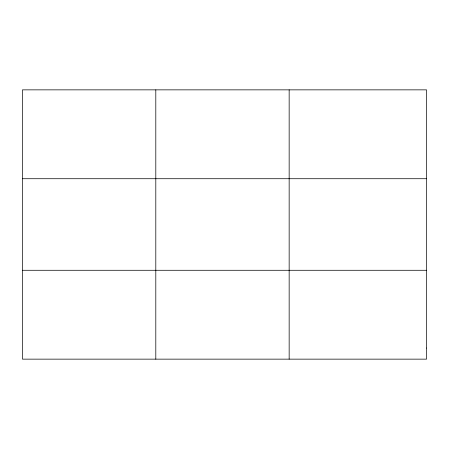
<?xml version="1.0" encoding="UTF-8"?>
<svg xmlns="http://www.w3.org/2000/svg" width="449" height="449" viewBox="0 0 449 449"><rect width="100%" height="100%" fill="white"/><g stroke="black" fill="none" stroke-linecap="round" stroke-linejoin="round"><path stroke-width="0.67" d="M155.803 359.144L155.803 89.856M289.156 359.144L289.156 89.856M22.45 178.719L426.55 178.719M22.45 270.281L426.55 270.281M426.55 348.037L426.55 359.144L22.45 359.144L22.45 89.856L426.55 89.856L426.55 348.037"/></g></svg>
